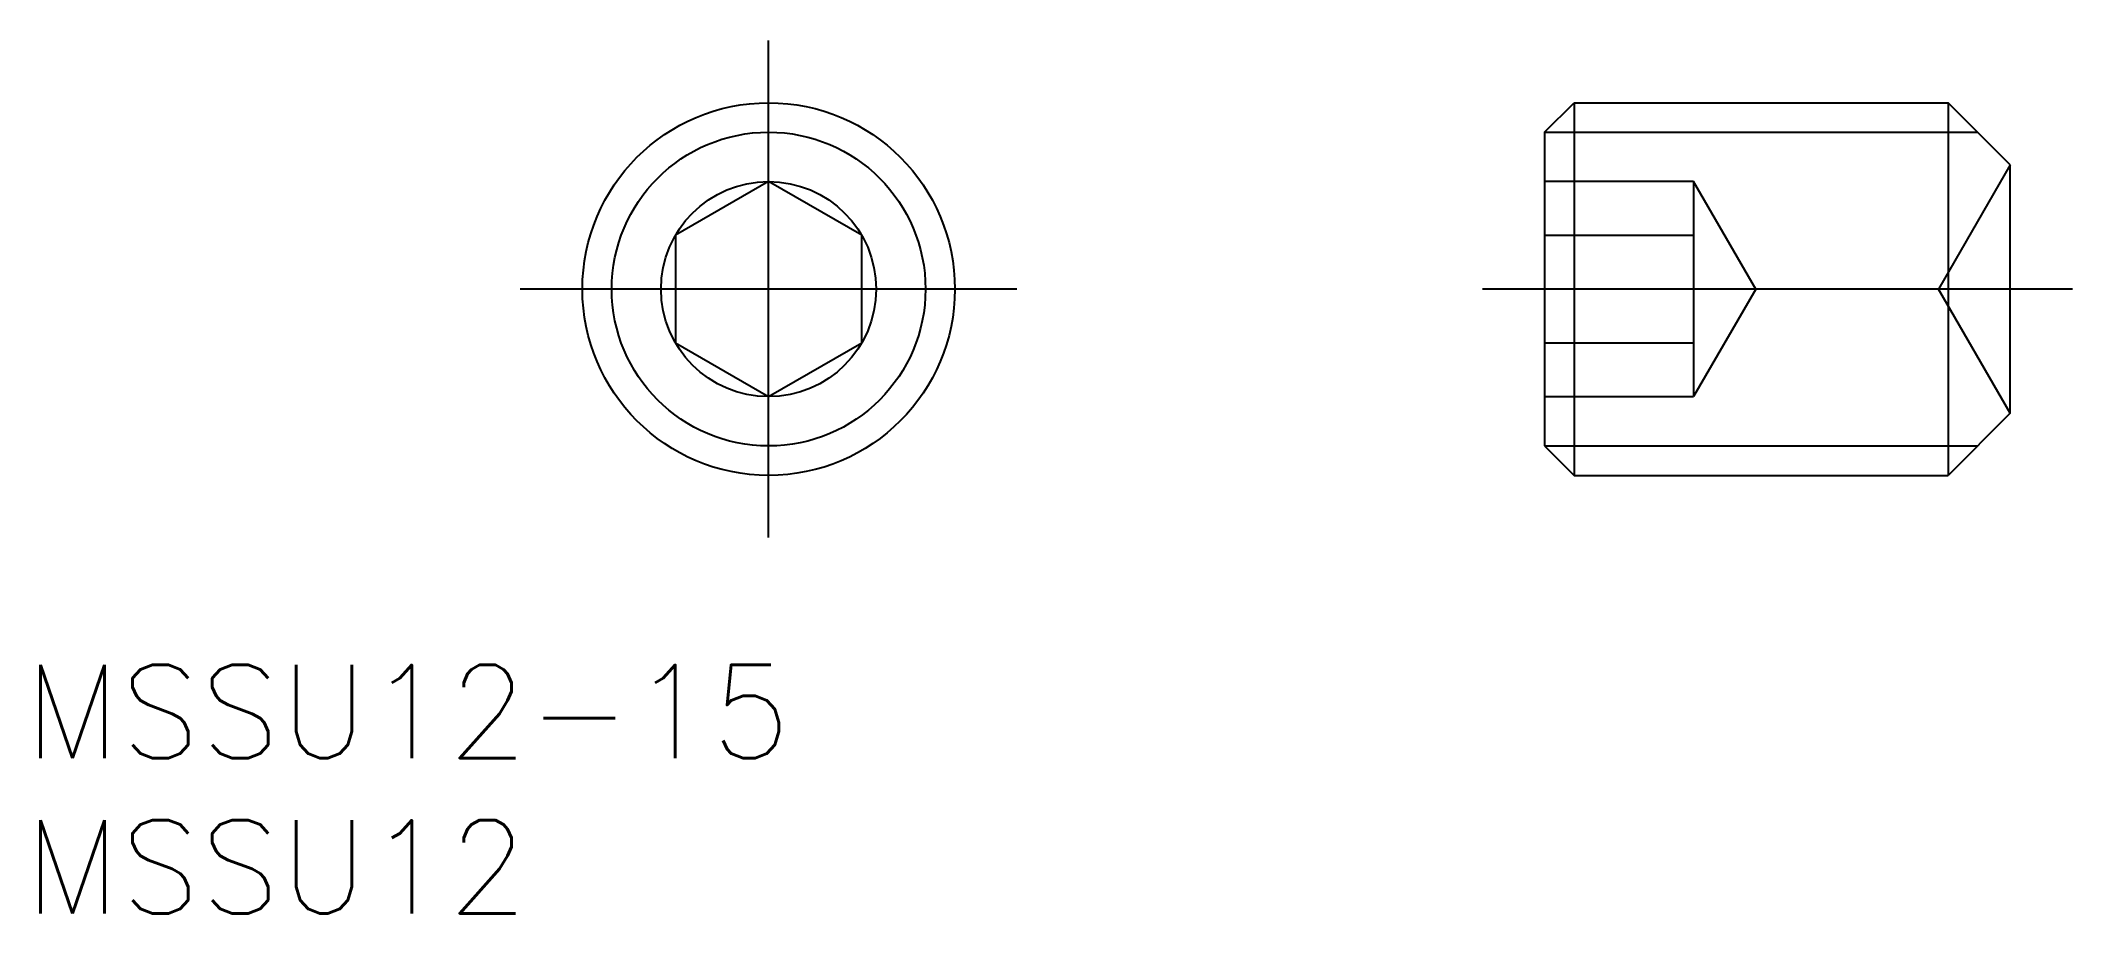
# Model space of a CAD drawing. Extents: x -23.5 to 42, y -20.1 to 8.
import ezdxf

# ---------------------------------------------------------------- set-up
doc = ezdxf.new("R2010")
doc.units = 0
doc.linetypes.add('CENTER', pattern=[50.8, 31.75, -6.35, 6.35, -6.35])
doc.linetypes.add('DASHED', pattern=[19.05, 12.7, -6.35])
doc.layers.get('0').update_dxf_attribs({"linetype": 'CONTINUOUS'})
doc.layers.add('CENTER', color=1, linetype='CENTER')
doc.styles.get("Standard").update_dxf_attribs({"font": 'txt.shx', "height": 3, "bigfont": 'bigfont.shx'})

msp = doc.modelspace()

# ---------------------------------------------------------------- linework, layer by layer
at = {"color": 7, "linetype": 'CONTINUOUS'}
for p, q in [((25, 5.053), (25.947, 6)), ((25.947, 6), (25.947, -6)), ((25.947, 6), (38, 6)), ((40, 4), (38, 6)), ((38, 6), (38, -6)), ((25, 5.053), (25, -5.053)), ((40, -4), (40, 4)), ((0, 3.464), (-3, 1.732)), ((3, 1.732), (0, 3.464)), ((-3, 1.732), (-3, -1.732)), ((3, -1.732), (3, 1.732)), ((-3, -1.732), (0, -3.464)), ((0, -3.464), (3, -1.732)), ((40, -4), (38, -6)), ((25, -5.053), (25.947, -6)), ((25.947, -6), (38, -6))]:
    msp.add_line(p, q, dxfattribs=at)
at = {"color": 3, "linetype": 'CONTINUOUS'}
for p, q in [((25, 5.053), (38.947, 5.053)), ((25, -5.053), (38.947, -5.053))]:
    msp.add_line(p, q, dxfattribs=at)
at = {"color": 3, "linetype": 'DASHED'}
for p, q in [((40, 4), (37.691, 0)), ((29.8, 3.464), (25, 3.464)), ((29.8, 3.464), (29.8, -3.464)), ((31.8, 0), (29.8, 3.464)), ((25, 1.732), (29.8, 1.732)), ((40, -4), (37.691, 0)), ((31.8, 0), (29.8, -3.464)), ((25, -1.732), (29.8, -1.732)), ((25, -3.464), (29.8, -3.464))]:
    msp.add_line(p, q, dxfattribs=at)
at = {"color": 7, "linetype": 'CONTINUOUS'}
for radius in [6, 5.053, 3.464]:
    msp.add_circle((0, 0), radius, dxfattribs=at)
at = {"layer": 'CENTER', "color": 1, "linetype": 'CENTER'}
for p, q in [((0, -8), (0, 8)), ((8, 0), (-8, 0)), ((42, 0), (23, 0))]:
    msp.add_line(p, q, dxfattribs=at)

# ---------------------------------------------------------------- texts
at = {"color": 7, "linetype": 'CONTINUOUS'}
for s, p in [('MSSU12-15', (-23.967, -15.103)), ('MSSU12', (-23.967, -20.103))]:
    msp.add_text(s, height=3, dxfattribs=at).set_placement(p)

doc.saveas('drawing.dxf')
